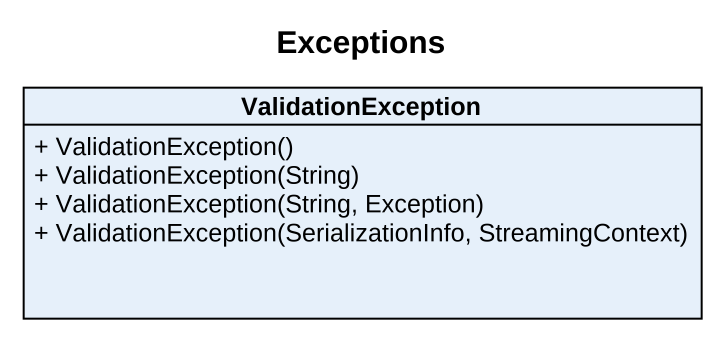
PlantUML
@startuml
title Exceptions
hide circle
hide empty members
skinparam classAttributeIconSize 0
class ValidationException {
  + ValidationException()
  + ValidationException(String)
  + ValidationException(String, Exception)
  + ValidationException(SerializationInfo, StreamingContext)
}
@enduml
